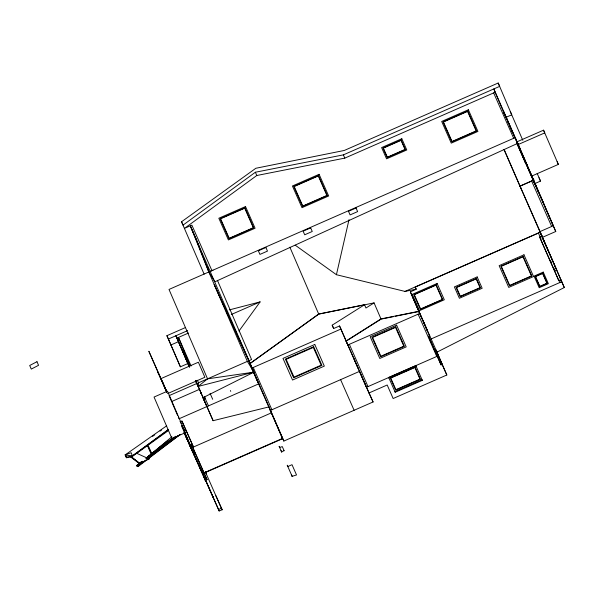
<?xml version="1.0" encoding="UTF-8"?>
<svg xmlns="http://www.w3.org/2000/svg" width="594" height="594" viewBox="0 0 594 594"><rect width="100%" height="100%" fill="white"/><g stroke="black" fill="none" stroke-linecap="round" stroke-linejoin="round"><path stroke-width="0.89" d="M191.09 365.993L178.482 337.414L178.267 341.142L188.216 364.233M197.394 380.279L198.5 382.803L198.203 386.419L213.12 420.693L269.037 406.883L283.843 441.067L373.077 401.975L339.545 325.958L333.68 328.527L332.195 325.17L364.545 304.737L365.956 308.011L374.064 302.888L381.066 319.127L393.681 316.587M416.149 289.174L405.011 291.416L336.419 274.71L349.005 219.691M184.415 433.093L189.917 445.552L191.587 444.824L206.274 478.125L205.294 480.464L184.088 432.343M238.996 331.014L260.12 301.886L229.321 309.905M137.682 465.117L140.934 462.073M138.907 465.013L137.392 466.431L136.694 465.451L141.721 461.59M193.659 449.517L192.226 450.824L184.43 432.826M146.324 458.063L171.889 436.761M146.332 458.204L166.959 441.357M139.62 463.595L136.754 465.934L137.994 466.639L180.294 434.385L147.29 459.021M146.065 458.345L163.974 443.755M166.12 442.003L167.553 440.837M203.17 397.609L253.942 372.141L247.364 361.39L208.828 271.993L190.31 225.817L253.942 372.141L207.544 378.838L198.203 386.419L195.619 380.546M140.719 462.926L142.902 461.226M146.532 458.397L171.956 438.572L175.95 436.248M146.102 458.16L171.956 438.572L185.395 432.684L167.493 391.156L154.054 397.044L171.956 438.572M145.879 460.083L137.392 466.431L137.994 466.639L136.694 465.451L137.088 465.755M168.406 429.417L132.224 456.006L125.171 454.907L126.708 457.662L126.01 456.066M255.383 172.238L183.026 225.119L181.549 221.762L255.851 168.265L344.26 150.468L498.195 83.019L499.673 86.375L343.391 154.856L255.383 172.238L256.786 175.505L184.437 228.393L191.869 225.133L211.887 270.522M168.124 430.004L132.455 455.962L131.17 452.702L125.171 454.907L125.653 455.271M249.636 363.751L318.681 314.033L364.545 304.737M249.703 363.84L318.755 314.122L374.064 302.888M168.681 430.36L131.972 456.734L126.381 457.774L125.898 456.103M146.243 458.375L177.91 435.885M125.171 454.907L166.669 425.816M152.539 436.39L154.789 434.808M160.024 431.133L161.523 430.078M345.99 341.023L380.999 318.911L418.859 311.293M346.829 340.748L380.286 319.617M203.4 473.269L205.427 471.985L222.111 509.86L221.347 508.085L218.562 509.607L203.089 474.539L213.083 497.23M204.113 472.935L205.509 472.171M436.954 352.145L564.3 287.533L561.597 281.37M215.912 495.804L222.149 509.719L219.149 510.981L205.65 480.375M148.708 457.967L149.131 458.924L138.461 464.011M256.786 175.505L344.802 158.123L495.218 92.219L518.206 144.52L544.75 132.893L543.555 130.168L517.003 141.803M503.809 113.454L504.328 113.224M213.031 270.144L169.008 289.434L207.544 378.838M519.342 147.26L518.822 147.49L516.995 143.34M516.728 143.109L525.794 163.669L526.314 163.439M189.352 366.78L186.872 361.182L187.89 363.535L180.376 366.825L166.914 335.684L185.343 327.606M543.555 130.168L558.338 164.404L531.786 176.039L530.591 173.314M180.376 366.825L168.399 339.04L187.645 330.606M540.072 231.556L553.244 225.787L515.236 137.608L208.828 271.993L214.983 281.764L517.753 143.317L555.761 231.497L542.597 237.273L519.98 186.078L534.051 179.915M533.219 180.398L520.054 186.167L521.465 189.434M182.833 351.633L189.664 367.137L176.923 338.097L188.565 332.996M231.296 314.516L260.12 301.886M516.936 142.879L534.63 183.665L540.503 181.096L537.184 173.448M170.886 344.995L178.393 341.699L175.913 335.751L176.923 338.097M167.538 393.629L204.871 377.272L198.381 362.221L161.048 378.586L166.832 391.995M405.011 291.416L540.377 232.106M415.949 288.684L415.243 287.051L539.983 232.395M198.5 382.803L247.364 361.39M248.203 361.026L251.566 359.548L217.411 280.316M419.297 312.593L410.35 291.832L416.223 289.263L415.243 287.051M560.944 279.856L558.865 280.769L543.933 246.926L539.731 237.162L541.81 236.256M251.685 368.161L340.919 329.061M203.549 398.849L205.116 398.158L204.418 396.547M258.858 383.806L179.032 418.785L178.326 417.144M347.787 345.003L419.698 313.491M558.865 280.769L554.655 271.013L556.734 270.099L540.74 233.813L546.02 246.013M435.046 351.217L428.571 336.234L429.707 335.729M431.133 338.944L561.731 281.712L541.81 235.484M192.434 447.475L271.376 412.875M388.706 377.472L415.815 365.592L422.312 380.353L395.203 392.226L388.706 377.472L388.966 378.081M414.382 366.944L416.075 366.201L415.815 365.592M346.05 341.053L368.956 392.99L387.184 385.001L393.146 398.522L446.822 375L435.951 349.881L434.808 350.378L428.571 336.234M434.83 350.757L441.067 364.902L442.211 364.404L436.701 351.923M203.334 473.121L282.402 438.476M204.388 472.958L282.514 438.721L269.661 408.887M204.618 478.853L206.348 478.044L207.009 479.581L205.257 480.346L204.596 478.809M190.941 447.921L193.414 446.866L181.957 421.094L180.309 421.792L181.957 421.094L192.998 446.116L192.278 446.428L191.587 444.824L207.009 479.581L206.274 478.125M292.129 476.336L296.532 474.962L292.003 464.694L287.808 466.528L287.236 465.206L292.129 476.336L291.565 475.014M126.203 457.246L132.455 455.962M395.485 316.223L418.02 311.687M136.702 453.304L149.131 458.924M295.218 245.181L336.419 274.71M130.012 456.444L139.813 464.011L139.56 463.275L130.821 456.452L139.456 463.194L139.813 464.011M183.888 429.618L185.18 430.657M148.3 447.275L151.878 455.591L152.19 454.811L147.55 445.686L152.487 455.487L148.381 445.975M188.498 442.344L202.613 473.44M368.956 392.99L373.077 401.975M249.19 361.13L214.182 284.422L253.942 372.141L198.203 386.419L195.782 380.398M281.326 436.115L282.514 438.721M191.535 448.411L192.218 449.918M184.303 432.603L193.859 453.66M184.17 432.387L192.204 450.074M192.968 451.759L194.112 454.284M190.652 447.23L205.286 479.544L203.697 475.943M184.303 432.989L192.612 451.678L191.899 450.022M557.135 161.679L558.338 164.404M539.018 177.74L540.503 181.096M519.743 148.151L503.601 111.561L510.937 128.549M511.167 129.121L518.451 145.612M519.238 147.416L519.995 149.116M523.344 156.697L527.309 165.711M532.892 179.017L523.269 157.21L529.291 171.139M540.562 196.354L541.773 199.101M542.508 200.869L543.718 203.616M529.009 170.523L538.632 192.337L532.61 178.408M555.761 231.497L532.863 179.559L534.63 183.665M493.651 92.902L513.669 138.291M531.66 181.081L551.678 226.47M564.3 287.533L504.135 149.799M538.416 233.078L541 238.929M550.586 260.662L551.692 263.172M553.534 267.352L554.64 269.862M559.065 279.893L560.172 282.402M539.731 237.162L554.655 271.013M410.35 291.832L437.875 354.239M413.038 298.032L427.524 331.081L423.567 321.918M418.941 311.753L429.766 336.323M446.822 375L436.85 352.391L438.342 355.769M418.131 314.174L436.783 356.452L366.431 387.281L359.563 371.347L270.337 410.439L269.98 409.608M349.346 344.32L367.998 386.597M340.6 379.655L354.113 410.283M253.252 367.471L271.896 409.756M248.463 360.246L259.036 384.6M251.566 367.278L269.037 406.883M249.859 363.773L253.155 371.257M253.237 371.436L258.293 382.9M249.688 363.409L252.561 370.114M253.185 371.547L283.843 441.067M210.076 393.362L212.682 399.287M204.744 397.483L208.457 405.888M195.641 380.695L196.881 383.479M199.74 389.954L199.465 389.345L171.607 401.551L169.067 395.663L196.926 383.457L206.89 406.571M187.719 362.964L189.345 366.632M195.701 381.044L196.956 383.917M200.564 392.062L201.307 393.763M202.428 396.302L204.618 401.284M195.686 381.17L196.822 383.717M200.542 392.181L201.307 393.881M202.413 396.413L213.12 420.693M166.914 335.684L168.399 339.04M166.506 391.298L148.849 351.269L166.736 391.877M166.773 392.441L157.878 372.208L158.91 374.614M181.482 425.794L202.925 474.198M184.534 432.929L194.446 455.405L193.614 453.474M184.637 433.137L194.446 455.405M510.261 111.464L522.802 140.31M506.615 119.09L505.873 117.389L511.746 114.82L498.195 83.019M507.721 121.636L508.457 123.337M509.192 125.037L510.298 127.584M511.04 129.284L512.511 132.685M504.113 149.502L519.98 186.078M190.667 226.656L196.354 239.738M178.393 341.699L187.89 363.535M162.259 381.393L166.587 391.364M495.574 93.05L493.807 88.944L505.524 116.558M518.673 147.149L525.794 163.669M434.6 349.918L441.067 364.902M343.391 154.856L344.802 158.123M422.312 380.353L422.052 379.737L394.943 391.617L395.203 392.226M353.764 358.308L357.996 368.102M339.545 325.958L347.483 344.245M332.195 325.17L333.657 328.564M289.872 247.201L318.681 314.033M190.31 225.817L197.587 242.701M197.809 243.08L198.856 245.515M280.999 450.542L281.756 452.294M181.549 221.762L204.136 274.161M230.375 390.54L230.732 391.372M205.427 471.985L206.274 473.953M212.355 495.545L213.016 497.067M171.963 402.376L177.621 415.503M187.778 440.057L188.216 441.09M200.393 469.275L201.054 470.812M218.51 509.504L219.149 510.981M180.123 421.317L181.215 423.849M181.942 425.542L183.034 428.074M183.761 429.766L191.038 446.666M198.344 463.535L199.413 466.097M200.119 467.664L201.232 470.322M201.96 472.007L202.688 473.7M189.568 444.765L190.243 446.324M178.482 337.414L189.902 365.785M196.681 240.585L208.813 271.874M207.403 266.632L208.895 271.852M36.977 361.709L29.7 365.488L31.289 369.089L38.558 365.303L36.977 361.709M245.508 206.556L218.83 218.243L228.393 239.917L255.071 228.23L245.508 206.556M319.097 174.309L292.419 185.996L301.982 207.677L328.66 195.983L319.097 174.309M401.819 138.729L381.615 147.587L386.575 158.821L406.779 149.97L401.819 138.729M468.362 109.756L441.684 121.451L451.247 143.124L477.925 131.437L468.362 109.756M244.891 207.826L220.188 218.644L229.009 238.654L253.712 227.829L244.891 207.826M318.481 175.579L293.778 186.405L302.598 206.408L327.301 195.582L318.481 175.579M244.706 208.197L220.589 218.763L229.195 238.276L253.311 227.71L244.706 208.197M318.295 175.95L294.178 186.523L302.784 206.029L326.9 195.463L318.295 175.95M401.188 140.028L383.004 147.995L387.206 157.529L405.39 149.554L401.188 140.028M467.745 111.026L443.042 121.852L451.863 141.855L476.566 131.029L467.745 111.026M401.024 140.355L383.353 148.099L387.362 157.202L405.041 149.458L401.024 140.355M467.56 111.405L443.443 121.97L452.049 141.483L476.165 130.91L467.56 111.405M265.897 247.498L258.353 250.802L259.934 254.403L267.486 251.099L265.897 247.498M310.662 227.881L303.118 231.192L304.707 234.786L312.251 231.482L310.662 227.881M356.051 207.997L348.5 211.301L350.089 214.902L357.633 211.598L356.051 207.997M437.117 283.472L412.295 294.349L419.483 310.647L444.305 299.77L437.117 283.472M436.204 284.823L413.907 294.594L420.389 309.296L442.686 299.524L436.204 284.823M435.996 285.135L414.278 294.654L420.597 308.984L442.322 299.465L435.996 285.135M314.775 344.468L282.989 358.397L292.538 380.041L324.324 366.112L314.775 344.468M313.684 346.703L285.38 359.103L293.629 377.806L321.933 365.407L313.684 346.703M523.975 254.804L499.146 265.681L508.731 287.414L533.553 276.537L523.975 254.804M313.328 347.431L286.159 359.333L293.993 377.079L321.154 365.176L313.328 347.431M523.18 256.422L500.883 266.194L509.526 285.796L531.823 276.024L523.18 256.422M477.16 276.93L454.388 286.909L459.392 298.255L482.165 288.276L477.16 276.93M523.002 256.794L501.277 266.312L509.704 285.424L531.43 275.906L523.002 256.794M476.388 278.497L456.066 287.407L460.157 296.681L480.479 287.778L476.388 278.497M476.195 278.905L456.504 287.533L460.357 296.272L480.049 287.644L476.195 278.905M396.614 325.156L370.196 336.731L379.781 358.464L406.199 346.889L396.614 325.156M395.79 326.841L372 337.266L380.606 356.779L404.395 346.354L395.79 326.841M395.515 327.398L372.594 337.444L380.88 356.222L403.801 346.176L395.515 327.398M543.25 272.104L534.08 276.128L539.189 287.719L548.366 283.694L543.25 272.104M542.723 273.181L535.231 276.47L539.716 286.642L547.208 283.353L542.723 273.181M542.589 273.463L535.536 276.559L539.857 286.36L546.911 283.264L542.589 273.463M415.072 367.114L390.325 377.955L395.686 390.102L420.426 379.262L415.072 367.114M414.879 367.508L390.748 378.074L395.879 389.701L420.003 379.135L414.879 367.508M284.095 450.705L281.549 451.819L279.128 446.294L279.64 447.475L282.291 446.614L284.095 450.705"/></g></svg>
